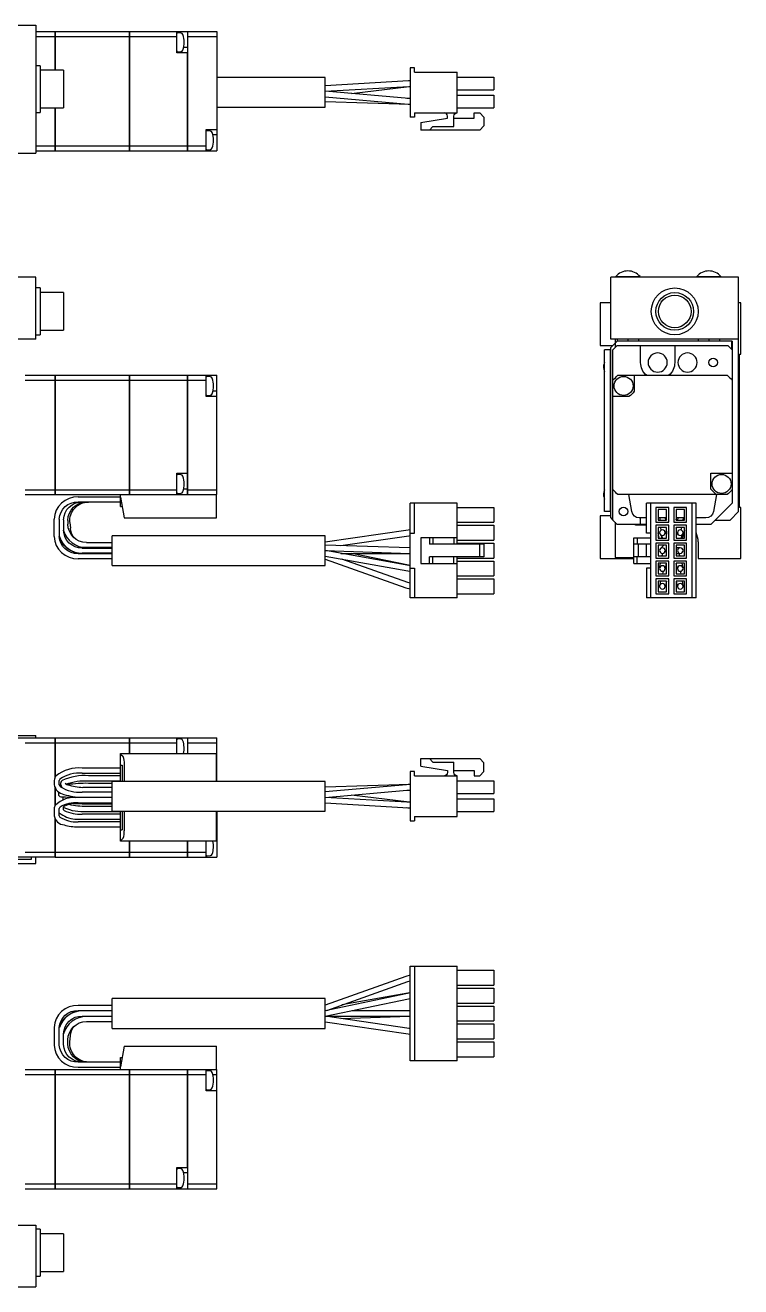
# Model space of a CAD drawing. Extents: x -1 to 426, y -8 to 308.
# Drawn here: x 258.3 to 426.3, y 11.5 to 307.7 of the extents above; entities that cross this region are included whole.
import ezdxf

# ---------------------------------------------------------------- set-up
doc = ezdxf.new("R2010")
doc.units = 0
doc.header["$LTSCALE"] = 0.5
doc.layers.add('MSM_CONTINUOUS', color=7, linetype='CONTINUOUS')

msp = doc.modelspace()

# ---------------------------------------------------------------- linework, layer by layer
at = {"layer": 'MSM_CONTINUOUS'}
for p, q in [((231.82, 307.66), (260.82, 307.66)), ((260.82, 307.66), (260.82, 277.66)), ((260.82, 306.16), (265.31, 306.16)), ((265.31, 297.09), (265.31, 306.16)), ((265.32, 306.16), (265.32, 297.09)), ((265.32, 306.16), (282.81, 306.16)), ((282.81, 278.16), (282.81, 306.16)), ((282.82, 306.15), (282.81, 306.15)), ((282.82, 306.16), (296.42, 306.16)), ((282.82, 306.16), (282.82, 278.16)), ((293.92, 301.16), (293.92, 306.16)), ((294.9, 305.83), (294.13, 305.89)), ((296.43, 306.16), (303.32, 306.16)), ((296.43, 306.16), (296.43, 278.16)), ((303.32, 306.16), (303.32, 278.16)), ((260.82, 305.01), (265.31, 305.01)), ((265.32, 305.01), (282.81, 305.01)), ((282.82, 305), (282.81, 305)), ((282.82, 305.01), (293.92, 305.01)), ((296.42, 302.41), (295.48, 302.41)), ((296.43, 305.01), (303.32, 305.01)), ((296.42, 301.16), (293.92, 301.16)), ((294.13, 301.43), (294.9, 301.5)), ((296.42, 278.16), (296.42, 301.16)), ((261.82, 298.16), (260.82, 298.16)), ((261.82, 298.16), (261.82, 287.16)), ((267.32, 297.09), (261.82, 297.09)), ((265.32, 297.23), (265.31, 297.22)), ((267.32, 297.09), (267.32, 288.24)), ((348.72, 297.66), (348.72, 286.06)), ((349.72, 297.66), (348.72, 297.66)), ((349.72, 296.66), (349.72, 297.66)), ((349.72, 296.66), (359.72, 296.66)), ((359.72, 287.06), (359.72, 296.66)), ((328.72, 295.4), (303.32, 295.4)), ((328.72, 288.4), (328.72, 295.4)), ((348.3, 294.59), (328.72, 293.46)), ((328.72, 292.16), (348.37, 293.29)), ((334.94, 291.62), (348.49, 293.28)), ((348.72, 294.61), (348.3, 294.59)), ((348.37, 293.29), (348.72, 293.31)), ((348.7, 293.3), (348.72, 293.3)), ((359.72, 295.46), (368.32, 295.46)), ((368.32, 295.46), (368.32, 292.46)), ((328.72, 290.86), (348.24, 289.15)), ((348.36, 290.45), (328.74, 292.16)), ((348.72, 290.43), (347.94, 290.48)), ((348.72, 290.42), (348.36, 290.45)), ((359.72, 292.46), (368.32, 292.46)), ((359.72, 291.26), (368.32, 291.26)), ((368.32, 291.26), (368.32, 288.26)), ((261.82, 288.24), (267.32, 288.24)), ((265.3, 287.46), (265.32, 287.44)), ((265.31, 278.16), (265.31, 288.24)), ((265.32, 288.24), (265.32, 278.16)), ((303.32, 288.4), (328.72, 288.4)), ((328.72, 289.77), (348.58, 289.12)), ((348.24, 289.15), (348.72, 289.12)), ((348.58, 289.12), (348.72, 289.11)), ((359.72, 288.26), (368.32, 288.26)), ((260.82, 287.16), (261.82, 287.16)), ((349.72, 286.06), (348.72, 286.06)), ((349.72, 287.06), (359.72, 287.06)), ((349.72, 287.06), (349.72, 286.06)), ((351.22, 284.86), (357.47, 285.86)), ((351.22, 284.86), (351.22, 283.06)), ((357.47, 285.86), (357.47, 286.31)), ((358.97, 283.86), (358.97, 286.31)), ((358.97, 285.86), (363.72, 285.86)), ((363.72, 287.06), (365.02, 287.06)), ((363.72, 285.86), (363.72, 287.06)), ((365.02, 287.06), (366.02, 286.06)), ((366.02, 286.06), (366.02, 284.06)), ((300.82, 283.16), (303.32, 283.16)), ((300.82, 278.16), (300.82, 283.16)), ((301.79, 282.83), (301.02, 282.89)), ((303.32, 281.91), (302.37, 281.91)), ((365.02, 283.06), (351.22, 283.06)), ((353.22, 283.06), (354.02, 283.86)), ((354.02, 283.86), (358.97, 283.86)), ((366.02, 284.06), (365.02, 283.06)), ((260.82, 279.32), (265.31, 279.32)), ((265.32, 279.32), (282.81, 279.32)), ((282.82, 279.32), (282.81, 279.32)), ((282.82, 279.32), (296.42, 279.32)), ((296.43, 279.32), (300.82, 279.32)), ((301.02, 278.43), (301.79, 278.5)), ((172.32, 277.66), (260.82, 277.66)), ((260.82, 278.16), (265.31, 278.16)), ((265.32, 278.16), (282.81, 278.16)), ((282.82, 278.17), (282.81, 278.17)), ((282.82, 278.16), (296.42, 278.16)), ((296.43, 278.16), (303.32, 278.16)), ((260.82, 248.48), (231.82, 248.48)), ((260.82, 233.98), (260.82, 248.48)), ((261.82, 245.98), (260.82, 245.98)), ((261.82, 245.98), (261.82, 234.98)), ((395.8, 233.98), (395.8, 248.48)), ((425.8, 248.48), (395.8, 248.48)), ((396.95, 248.64), (402.65, 248.64)), ((396.95, 248.64), (396.95, 248.48)), ((402.65, 248.48), (402.65, 248.64)), ((415.95, 248.64), (421.65, 248.64)), ((415.95, 248.64), (415.95, 248.48)), ((421.65, 248.48), (421.65, 248.64)), ((425.8, 193.48), (425.8, 248.48)), ((267.32, 244.9), (261.82, 244.9)), ((267.32, 244.9), (267.32, 236.05)), ((393.3, 242.48), (393.3, 232.48)), ((395.8, 242.48), (393.3, 242.48)), ((426.3, 242.48), (425.8, 242.48)), ((426.3, 230.48), (426.3, 242.48)), ((260.82, 233.98), (231.82, 233.98)), ((260.82, 234.98), (261.82, 234.98)), ((261.82, 236.05), (267.32, 236.05)), ((425.8, 233.98), (395.8, 233.98)), ((396.8, 233.98), (396.8, 231.98)), ((397.3, 233.98), (397.3, 233.48)), ((399.8, 233.98), (399.8, 233.48)), ((402.3, 233.98), (402.3, 233.48)), ((416.3, 233.98), (416.3, 233.48)), ((418.8, 233.98), (418.8, 233.48)), ((421.3, 233.98), (421.3, 233.48)), ((393.3, 232.48), (396.3, 232.48)), ((394.3, 193.48), (394.3, 231.48)), ((395.8, 231.48), (394.3, 231.48)), ((395.7, 193.48), (395.7, 231.48)), ((397.3, 233.48), (395.8, 231.98)), ((395.8, 191.98), (395.8, 231.98)), ((397.3, 232.48), (396.3, 231.48)), ((396.3, 224.37), (396.3, 231.48)), ((424.3, 233.48), (397.3, 233.48)), ((397.3, 232.48), (423.3, 232.48)), ((402.8, 228.48), (402.8, 232.48)), ((410.8, 232.48), (410.8, 228.48)), ((424.3, 231.48), (423.3, 232.48)), ((424.2, 231.58), (424.2, 233.48)), ((424.3, 233.48), (424.3, 224.36)), ((426, 230.48), (426.3, 230.48)), ((426, 194.48), (426, 230.48)), ((258.32, 225.48), (265.31, 225.48)), ((265.31, 197.48), (265.31, 225.48)), ((265.32, 225.48), (282.81, 225.48)), ((265.32, 225.48), (265.32, 197.48)), ((282.81, 197.48), (282.81, 225.48)), ((282.82, 225.47), (282.81, 225.47)), ((282.82, 225.48), (296.42, 225.48)), ((282.82, 225.48), (282.82, 197.48)), ((296.42, 197.48), (296.42, 225.48)), ((296.43, 225.48), (303.32, 225.48)), ((296.43, 225.48), (296.43, 197.48)), ((300.82, 220.48), (300.82, 225.48)), ((301.79, 225.14), (301.02, 225.21)), ((303.32, 197.48), (303.32, 225.48)), ((397.46, 225.48), (423.15, 225.48)), ((401.3, 225.48), (401.3, 221.73)), ((258.32, 224.32), (265.31, 224.32)), ((265.32, 224.32), (282.81, 224.32)), ((282.82, 224.32), (282.81, 224.32)), ((282.82, 224.32), (296.42, 224.32)), ((296.43, 224.32), (300.82, 224.32)), ((396.3, 198.63), (396.3, 224.32)), ((424.3, 224.32), (424.3, 198.63)), ((303.32, 220.48), (300.82, 220.48)), ((301.02, 220.75), (301.79, 220.81)), ((303.32, 221.73), (302.37, 221.73)), ((400.05, 220.48), (396.3, 220.48)), ((293.92, 202.48), (296.42, 202.48)), ((293.92, 197.48), (293.92, 202.48)), ((294.9, 202.14), (294.13, 202.21)), ((419.3, 202.48), (424.3, 202.48)), ((419.3, 198.73), (419.3, 202.48)), ((258.32, 198.63), (265.31, 198.63)), ((265.32, 198.63), (282.81, 198.63)), ((282.82, 198.63), (282.81, 198.63)), ((282.82, 198.63), (293.92, 198.63)), ((296.42, 198.73), (295.48, 198.73)), ((296.43, 198.63), (303.32, 198.63)), ((396.3, 191.48), (396.3, 198.58)), ((424.3, 198.59), (424.3, 195.48)), ((258.32, 197.48), (265.31, 197.48)), ((265.32, 197.48), (303.32, 197.48)), ((270.72, 196.93), (280.72, 196.93)), ((280.72, 195.73), (270.72, 195.73)), ((273.2, 195.73), (272.96, 195.72)), ((280.72, 194.68), (280.72, 197.48)), ((280.72, 196.88), (281.58, 191.98)), ((282.82, 197.49), (282.81, 197.49)), ((294.13, 197.75), (294.9, 197.81)), ((303.22, 191.98), (303.22, 197.48)), ((423.15, 197.48), (397.46, 197.48)), ((400.71, 193.47), (400, 197.48)), ((419.3, 190.48), (424.3, 195.48)), ((420.6, 197.48), (419.9, 193.47)), ((280.72, 194.68), (281.1, 194.68)), ((359.72, 195.43), (348.72, 195.43)), ((348.72, 173.23), (348.72, 195.43)), ((349.72, 188.43), (349.72, 195.43)), ((359.72, 185.83), (359.72, 195.43)), ((359.72, 194.48), (368.32, 194.48)), ((368.32, 194.48), (368.32, 190.98)), ((395.8, 193.48), (394.3, 193.48)), ((404.2, 188.43), (404.2, 195.43)), ((415.8, 195.43), (404.2, 195.43)), ((405.2, 173.23), (405.2, 195.43)), ((406.4, 194.48), (406.4, 190.98)), ((409.4, 194.48), (406.4, 194.48)), ((406.9, 193.98), (406.9, 191.48)), ((408.9, 193.98), (406.9, 193.98)), ((408.9, 191.48), (408.9, 193.98)), ((409.4, 190.98), (409.4, 194.48)), ((413.6, 194.48), (410.6, 194.48)), ((410.6, 194.48), (410.6, 190.98)), ((411.1, 193.98), (411.1, 191.48)), ((413.1, 193.98), (411.1, 193.98)), ((413.1, 191.48), (413.1, 193.98)), ((413.6, 190.98), (413.6, 194.48)), ((414.8, 195.43), (414.8, 173.23)), ((415.8, 173.23), (415.8, 195.43)), ((423.8, 191.48), (425.8, 193.48)), ((426.3, 194.48), (426, 194.48)), ((426.3, 182.48), (426.3, 194.48)), ((265.12, 187.63), (265.12, 191.73)), ((266.32, 191.73), (266.32, 187.63)), ((267.32, 191.57), (267.32, 189.09)), ((268.32, 191.42), (268.32, 190.54)), ((268.79, 190.96), (268.91, 189.58)), ((281.58, 191.98), (303.22, 191.98)), ((359.72, 190.98), (368.32, 190.98)), ((359.72, 190.28), (368.32, 190.28)), ((368.32, 190.28), (368.32, 186.78)), ((393.3, 192.48), (393.3, 182.48)), ((395.8, 192.48), (393.3, 192.48)), ((395.8, 191.98), (396.3, 191.48)), ((396.3, 191.48), (397.3, 190.48)), ((396.8, 190.98), (396.8, 182.68)), ((404.2, 190.48), (397.3, 190.48)), ((401.6, 190.28), (401.6, 190.48)), ((404.2, 190.28), (401.6, 190.28)), ((404.2, 191.98), (402.48, 191.98)), ((402.8, 190.48), (402.8, 191.98)), ((406.4, 190.98), (409.4, 190.98)), ((406.4, 190.28), (406.4, 186.78)), ((409.4, 190.28), (406.4, 190.28)), ((408.9, 191.98), (406.9, 191.98)), ((406.9, 191.48), (408.9, 191.48)), ((408.9, 189.78), (406.9, 189.78)), ((406.9, 189.78), (406.9, 187.28)), ((407.41, 191.48), (407.37, 191.98)), ((407.61, 189.11), (407.55, 189.78)), ((408.57, 191.98), (408.61, 191.48)), ((408.76, 189.78), (408.89, 188.15)), ((408.9, 191.6), (408.89, 191.98)), ((408.9, 187.28), (408.9, 189.78)), ((409.4, 186.78), (409.4, 190.28)), ((410.6, 190.98), (413.6, 190.98)), ((410.6, 190.28), (410.6, 186.78)), ((413.6, 190.28), (410.6, 190.28)), ((413.1, 191.98), (411.1, 191.98)), ((411.1, 191.48), (413.1, 191.48)), ((413.1, 189.78), (411.1, 189.78)), ((411.1, 189.78), (411.1, 187.28)), ((411.1, 189.59), (411.14, 189.78)), ((411.11, 191.48), (411.18, 191.98)), ((411.56, 191.98), (411.46, 191.48)), ((412.36, 189.78), (412.24, 189.16)), ((412.78, 191.98), (412.69, 191.48)), ((413.1, 187.28), (413.1, 189.78)), ((413.6, 186.78), (413.6, 190.28)), ((418.12, 191.98), (415.8, 191.98)), ((419.3, 190.48), (415.8, 190.48)), ((420.3, 191.48), (423.8, 191.48)), ((266.33, 187.63), (266.32, 187.67)), ((278.72, 180.83), (278.72, 187.83)), ((328.72, 187.83), (278.72, 187.83)), ((348.24, 189.12), (328.72, 186.29)), ((328.72, 180.83), (328.72, 187.83)), ((332.42, 185.51), (348.39, 187.83)), ((348.72, 189.17), (348.21, 189.11)), ((348.39, 187.83), (348.72, 187.86)), ((348.72, 188.43), (349.72, 188.43)), ((359.72, 187.33), (351.22, 187.33)), ((351.22, 187.33), (351.22, 181.33)), ((353.22, 187.33), (353.22, 185.83)), ((354.02, 187.33), (354.02, 185.83)), ((358.97, 187.33), (358.97, 185.83)), ((359.72, 186.78), (368.32, 186.78)), ((401.2, 181.33), (401.2, 187.33)), ((401.2, 187.33), (405.2, 187.33)), ((402, 187.33), (402, 185.83)), ((405.2, 188.43), (404.2, 188.43)), ((406.4, 186.78), (409.4, 186.78)), ((407.16, 187.28), (406.9, 188.46)), ((407.12, 187.46), (406.9, 187.97)), ((406.9, 187.28), (408.9, 187.28)), ((407.35, 188.19), (407.9, 187.28)), ((407.76, 187.28), (407.74, 187.54)), ((408.9, 188.13), (408.46, 188.86)), ((410.6, 186.78), (413.6, 186.78)), ((411.5, 188.77), (411.1, 187.77)), ((411.1, 187.28), (413.1, 187.28)), ((412.31, 187.28), (412.71, 188.29)), ((413.1, 189.06), (412.53, 187.28)), ((270.72, 183.63), (278.72, 183.63)), ((271, 185.08), (270.98, 185.09)), ((270.98, 185.09), (271, 185.08)), ((271.72, 185.03), (271, 185.08)), ((271, 185.08), (272.22, 184.93)), ((278.72, 185.03), (271.72, 185.03)), ((271.72, 184.93), (278.72, 184.93)), ((278.72, 183.73), (271.72, 183.73)), ((272.72, 186.23), (278.72, 186.23)), ((348.62, 184.98), (328.72, 185.63)), ((328.72, 184.33), (348.58, 183.68)), ((348.39, 180.85), (328.79, 184.33)), ((332.43, 183.68), (348.72, 183.68)), ((348.32, 180.88), (334.97, 183.68)), ((348.58, 183.68), (348.72, 183.68)), ((348.72, 184.98), (348.62, 184.98)), ((366.02, 185.83), (353.22, 185.83)), ((359.72, 186.08), (368.32, 186.08)), ((365.02, 182.83), (365.02, 185.83)), ((366.02, 185.83), (366.02, 182.83)), ((368.32, 186.08), (368.32, 182.58)), ((405.2, 185.83), (401.2, 185.83)), ((402.2, 185.83), (402.2, 182.83)), ((404.2, 182.83), (404.2, 185.83)), ((406.4, 186.08), (406.4, 182.58)), ((409.4, 186.08), (406.4, 186.08)), ((408.9, 185.58), (406.9, 185.58)), ((406.9, 185.58), (406.9, 183.08)), ((408.16, 185.5), (407.45, 184.79)), ((407.9, 183.68), (407.79, 183.08)), ((408.36, 183.87), (408.9, 184.41)), ((408.9, 183.08), (408.9, 185.58)), ((409.4, 182.58), (409.4, 186.08)), ((410.6, 186.08), (410.6, 182.58)), ((413.6, 186.08), (410.6, 186.08)), ((413.1, 185.58), (411.1, 185.58)), ((411.1, 185.58), (411.1, 183.08)), ((412.1, 184.98), (411.1, 184.98)), ((411.1, 183.68), (412.1, 183.68)), ((411.97, 183.08), (411.81, 183.68)), ((413.1, 183.08), (413.1, 185.58)), ((413.6, 182.58), (413.6, 186.08)), ((416.3, 186.38), (416.3, 182.48)), ((278.72, 182.43), (270.72, 182.43)), ((278.72, 180.83), (328.72, 180.83)), ((328.72, 183.02), (348.16, 179.57)), ((328.72, 182.34), (347.68, 175.61)), ((348.11, 176.83), (332.66, 182.32)), ((348.72, 180.81), (348.32, 180.88)), ((348.72, 180.8), (348.39, 180.85)), ((351.22, 181.33), (359.72, 181.33)), ((366.02, 182.83), (353.22, 182.83)), ((353.22, 181.33), (353.22, 182.83)), ((354.02, 181.33), (354.02, 182.83)), ((358.97, 181.33), (358.97, 182.83)), ((359.72, 173.23), (359.72, 182.83)), ((359.72, 182.58), (368.32, 182.58)), ((359.72, 181.88), (368.32, 181.88)), ((368.32, 181.88), (368.32, 178.38)), ((393.3, 182.48), (401.2, 182.48)), ((396.8, 182.68), (401.2, 182.68)), ((405.2, 182.83), (401.2, 182.83)), ((401.2, 181.33), (405.2, 181.33)), ((402, 181.33), (402, 182.83)), ((406.4, 182.58), (409.4, 182.58)), ((409.4, 181.88), (406.4, 181.88)), ((406.4, 181.88), (406.4, 178.38)), ((406.9, 183.08), (408.9, 183.08)), ((406.9, 181.38), (406.9, 178.88)), ((408.9, 181.38), (406.9, 181.38)), ((407.26, 180.25), (407.47, 181.38)), ((408.79, 181.38), (408.54, 180.01)), ((408.9, 178.88), (408.9, 181.38)), ((409.4, 178.38), (409.4, 181.88)), ((410.6, 182.58), (413.6, 182.58)), ((410.6, 181.88), (410.6, 178.38)), ((413.6, 181.88), (410.6, 181.88)), ((411.1, 183.08), (413.1, 183.08)), ((411.1, 181.38), (411.1, 178.88)), ((413.1, 181.38), (411.1, 181.38)), ((411.48, 179.96), (411.1, 181.32)), ((412.43, 181.38), (412.73, 180.3)), ((413.1, 178.88), (413.1, 181.38)), ((413.6, 178.38), (413.6, 181.88)), ((416.3, 182.48), (426.3, 182.48)), ((348.16, 179.57), (348.72, 179.5)), ((348.72, 180.23), (349.72, 180.23)), ((349.72, 180.23), (349.72, 173.23)), ((359.72, 178.38), (368.32, 178.38)), ((404.2, 180.23), (404.2, 173.23)), ((405.2, 180.23), (404.2, 180.23)), ((406.4, 178.38), (409.4, 178.38)), ((406.9, 178.88), (408.9, 178.88)), ((408.12, 179.52), (407.96, 178.88)), ((410.6, 178.38), (413.6, 178.38)), ((411.1, 178.88), (413.1, 178.88)), ((412.28, 178.88), (412.19, 179.48)), ((347.67, 175.61), (348.72, 175.35)), ((347.68, 175.61), (348.72, 175.35)), ((348.72, 176.67), (348.1, 176.84)), ((359.72, 177.68), (368.32, 177.68)), ((368.32, 177.68), (368.32, 174.18)), ((406.4, 177.68), (406.4, 174.18)), ((409.4, 177.68), (406.4, 177.68)), ((408.9, 177.18), (406.9, 177.18)), ((406.9, 177.18), (406.9, 174.68)), ((407.27, 176.08), (407.54, 177.18)), ((408.88, 177.18), (408.53, 175.77)), ((408.9, 174.68), (408.9, 177.18)), ((409.4, 174.18), (409.4, 177.68)), ((410.6, 177.68), (410.6, 174.18)), ((413.6, 177.68), (410.6, 177.68)), ((411.1, 177.18), (411.1, 174.68)), ((413.1, 177.18), (411.1, 177.18)), ((411.46, 175.82), (411.24, 177.18)), ((412.56, 177.18), (412.74, 176.03)), ((413.1, 174.68), (413.1, 177.18)), ((413.6, 174.18), (413.6, 177.68)), ((359.72, 173.23), (348.72, 173.23)), ((359.72, 174.18), (368.32, 174.18)), ((415.8, 173.23), (404.2, 173.23)), ((406.4, 174.18), (409.4, 174.18)), ((406.9, 174.68), (408.9, 174.68)), ((410.6, 174.18), (413.6, 174.18)), ((411.1, 174.68), (413.1, 174.68)), ((172.32, 140.88), (260.82, 140.88)), ((252.32, 140.38), (265.31, 140.38)), ((258.32, 139.23), (265.31, 139.23)), ((260.82, 140.38), (260.82, 140.88)), ((265.31, 131.09), (265.31, 140.38)), ((265.32, 140.38), (282.81, 140.38)), ((265.32, 140.38), (265.32, 131.11)), ((265.32, 139.23), (282.81, 139.23)), ((282.81, 136.68), (282.81, 140.38)), ((282.82, 140.37), (282.81, 140.37)), ((282.82, 139.23), (282.81, 139.23)), ((282.82, 140.38), (282.82, 136.68)), ((282.82, 140.38), (296.42, 140.38)), ((282.82, 139.23), (293.92, 139.23)), ((293.92, 136.68), (293.92, 140.38)), ((294.9, 140.04), (294.13, 140.11)), ((296.43, 140.38), (296.43, 136.68)), ((296.43, 140.38), (303.32, 140.38)), ((296.43, 139.23), (303.32, 139.23)), ((303.32, 130.15), (303.32, 140.38)), ((280.72, 136.68), (303.22, 136.68)), ((280.72, 130.15), (280.72, 136.68)), ((280.72, 136.57), (281.32, 135.97)), ((303.22, 130.15), (303.22, 136.68)), ((280.72, 133.28), (271.72, 133.28)), ((280.72, 133.98), (281.1, 133.98)), ((281.1, 133.98), (281.1, 130.15)), ((281.58, 134.2), (281.58, 130.15)), ((351.22, 135.48), (365.02, 135.48)), ((351.22, 133.68), (351.22, 135.48)), ((351.22, 133.68), (357.47, 132.68)), ((353.22, 135.48), (354.02, 134.68)), ((354.02, 134.68), (358.97, 134.68)), ((358.97, 132.23), (358.97, 134.68)), ((366.02, 134.48), (365.02, 135.48)), ((366.02, 132.48), (366.02, 134.48)), ((265.12, 130.33), (265.12, 129.38)), ((266.32, 129.36), (266.32, 130.33)), ((271.72, 132.08), (280.72, 132.08)), ((280.72, 131.48), (273.2, 131.48)), ((348.72, 132.48), (348.72, 120.88)), ((349.72, 132.48), (348.72, 132.48)), ((349.72, 131.48), (349.72, 132.48)), ((349.72, 131.48), (359.72, 131.48)), ((357.47, 132.68), (357.47, 132.23)), ((358.97, 132.68), (363.72, 132.68)), ((359.72, 121.88), (359.72, 131.48)), ((363.72, 132.68), (363.72, 131.48)), ((363.72, 131.48), (365.02, 131.48)), ((365.02, 131.48), (366.02, 132.48)), ((265.31, 124.48), (265.31, 128.73)), ((265.32, 128.7), (265.32, 124.5)), ((266.15, 127.37), (266.12, 127.17)), ((266.27, 127.55), (266.15, 127.37)), ((266.64, 129.34), (266.65, 129.3)), ((266.65, 129.3), (266.72, 129.1)), ((267.84, 129.55), (267.78, 129.71)), ((278.72, 127.63), (271.72, 127.63)), ((278.72, 129.68), (273.17, 129.68)), ((273.2, 130.28), (280.72, 130.28)), ((273.3, 128.73), (273.25, 128.73)), ((278.72, 128.73), (273.27, 128.73)), ((278.72, 123.15), (278.72, 130.15)), ((328.72, 130.15), (278.72, 130.15)), ((328.72, 123.15), (328.72, 130.15)), ((348.58, 129.43), (328.72, 128.78)), ((347.83, 129.36), (328.72, 127.68)), ((328.74, 126.38), (347.94, 128.06)), ((348.72, 129.41), (347.83, 129.36)), ((347.94, 128.06), (348.72, 128.11)), ((348.72, 129.43), (348.25, 129.42)), ((348.72, 129.43), (348.58, 129.43)), ((359.72, 130.28), (368.32, 130.28)), ((368.32, 130.28), (368.32, 127.28)), ((267.12, 126.51), (267.12, 126.46)), ((267.12, 126.46), (267.12, 126.05)), ((267.12, 126.05), (267.12, 126.02)), ((267.12, 126.02), (267.17, 125.79)), ((269.66, 124.95), (271.72, 124.88)), ((278.72, 126.33), (270.72, 126.33)), ((270.72, 125.13), (278.72, 125.13)), ((271.72, 126.43), (278.72, 126.43)), ((271.72, 124.88), (278.72, 124.88)), ((347.93, 125.28), (328.72, 126.38)), ((328.72, 125.08), (348.3, 123.95)), ((348.49, 125.26), (334.94, 126.92)), ((348.72, 125.24), (347.93, 125.28)), ((359.72, 127.28), (368.32, 127.28)), ((359.72, 126.08), (368.32, 126.08)), ((368.32, 126.08), (368.32, 123.08)), ((265.12, 123.78), (265.12, 122.04)), ((265.31, 112.38), (265.31, 121.43)), ((266.32, 122.04), (266.32, 123.78)), ((267.32, 123.44), (267.32, 124.17)), ((280.72, 122.48), (271.72, 122.48)), ((278.72, 124.28), (272.72, 124.28)), ((272.72, 123.08), (280.72, 123.08)), ((278.72, 123.15), (328.72, 123.15)), ((280.72, 116.08), (280.72, 123.15)), ((281.1, 123.15), (281.1, 118.78)), ((281.58, 123.15), (281.58, 118.56)), ((303.22, 116.08), (303.22, 123.15)), ((303.32, 123.15), (303.32, 112.38)), ((347.86, 123.98), (348.72, 123.94)), ((348.15, 123.96), (348.72, 123.94)), ((348.3, 123.95), (348.72, 123.94)), ((349.72, 121.88), (359.72, 121.88)), ((349.72, 121.88), (349.72, 120.88)), ((359.72, 123.08), (368.32, 123.08)), ((265.32, 121.41), (265.32, 112.38)), ((280.72, 120.68), (270.72, 120.68)), ((270.72, 119.48), (280.72, 119.48)), ((271.72, 121.28), (280.72, 121.28)), ((280.72, 118.78), (281.1, 118.78)), ((348.72, 120.88), (349.72, 120.88)), ((281.32, 116.79), (280.72, 116.19)), ((303.22, 116.08), (280.72, 116.08)), ((282.81, 112.38), (282.81, 116.08)), ((282.82, 116.08), (282.82, 112.38)), ((296.42, 112.38), (296.42, 116.08)), ((296.43, 116.08), (296.43, 112.38)), ((300.82, 112.38), (300.82, 116.08)), ((303.22, 116.13), (303.32, 116.13)), ((258.32, 113.54), (265.31, 113.54)), ((265.32, 113.54), (282.81, 113.54)), ((282.82, 113.54), (282.81, 113.54)), ((282.82, 113.54), (296.42, 113.54)), ((296.43, 113.54), (300.82, 113.54)), ((301.02, 112.65), (301.79, 112.72)), ((231.82, 110.88), (260.82, 110.88)), ((232.82, 111.88), (259.82, 111.88)), ((265.31, 112.38), (252.32, 112.38)), ((259.82, 111.88), (259.82, 112.38)), ((260.82, 110.88), (260.82, 112.38)), ((265.32, 112.38), (282.81, 112.38)), ((282.82, 112.39), (282.81, 112.39)), ((282.82, 112.38), (296.42, 112.38)), ((296.43, 112.38), (303.32, 112.38)), ((348.72, 86.75), (359.72, 86.75)), ((348.72, 64.55), (348.72, 86.75)), ((349.72, 86.75), (349.72, 64.55)), ((359.72, 64.55), (359.72, 86.75)), ((347.68, 84.37), (328.72, 77.64)), ((329.09, 76.39), (348.11, 83.15)), ((348.72, 84.63), (347.68, 84.37)), ((348.1, 83.14), (348.72, 83.31)), ((348.11, 83.15), (348.72, 83.31)), ((359.72, 85.8), (368.32, 85.8)), ((368.32, 85.8), (368.32, 82.3)), ((348.06, 80.38), (328.72, 76.31)), ((348.16, 80.41), (332.66, 77.66)), ((348.72, 80.48), (348.06, 80.38)), ((348.72, 80.48), (348.16, 80.41)), ((359.72, 82.3), (368.32, 82.3)), ((359.72, 81.6), (368.32, 81.6)), ((368.32, 81.6), (368.32, 78.1)), ((278.72, 77.55), (270.72, 77.55)), ((278.72, 72.15), (278.72, 79.15)), ((328.72, 79.15), (278.72, 79.15)), ((328.72, 72.15), (328.72, 79.15)), ((328.77, 75), (348.32, 79.1)), ((348.32, 79.1), (348.72, 79.17)), ((359.72, 78.1), (368.32, 78.1)), ((359.72, 77.4), (368.32, 77.4)), ((368.32, 77.4), (368.32, 73.9)), ((270.72, 76.35), (278.72, 76.35)), ((271, 74.9), (270.98, 74.89)), ((270.98, 74.89), (271, 74.9)), ((271, 74.9), (272.22, 75.05)), ((271.72, 74.95), (271, 74.9)), ((278.72, 76.25), (271.72, 76.25)), ((271.72, 75.05), (278.72, 75.05)), ((278.72, 74.95), (271.72, 74.95)), ((348.43, 72.15), (328.72, 75.01)), ((328.78, 75), (348.72, 75)), ((332.42, 74.47), (348.62, 75)), ((348.72, 76.3), (334.97, 76.3)), ((265.12, 72.35), (265.12, 68.25)), ((266.32, 68.25), (266.32, 72.35)), ((266.33, 72.35), (266.32, 72.31)), ((272.72, 73.75), (278.72, 73.75)), ((278.72, 72.15), (328.72, 72.15)), ((328.72, 73.69), (348.24, 70.86)), ((348.72, 72.12), (348.39, 72.15)), ((348.72, 72.12), (348.43, 72.15)), ((359.72, 73.9), (368.32, 73.9)), ((359.72, 73.2), (368.32, 73.2)), ((368.32, 73.2), (368.32, 69.7)), ((267.32, 68.41), (267.32, 70.89)), ((268.32, 68.56), (268.32, 69.44)), ((268.79, 69.02), (268.91, 70.4)), ((348.24, 70.86), (348.72, 70.81)), ((359.72, 69.7), (368.32, 69.7)), ((359.72, 69), (368.32, 69)), ((368.32, 69), (368.32, 65.5)), ((281.58, 68), (280.72, 63.1)), ((280.72, 62.5), (280.72, 65.3)), ((280.72, 65.3), (281.1, 65.3)), ((281.58, 68), (303.22, 68)), ((303.22, 62.5), (303.22, 68)), ((359.72, 65.5), (368.32, 65.5)), ((258.32, 62.5), (265.31, 62.5)), ((265.31, 34.5), (265.31, 62.5)), ((265.32, 62.5), (296.42, 62.5)), ((265.32, 62.5), (265.32, 34.5)), ((280.72, 64.25), (270.72, 64.25)), ((270.72, 63.05), (280.72, 63.05)), ((273.2, 64.25), (272.96, 64.26)), ((282.81, 34.5), (282.81, 62.5)), ((282.82, 62.49), (282.81, 62.49)), ((282.82, 62.5), (282.82, 34.5)), ((296.42, 39.5), (296.42, 62.5)), ((296.43, 62.5), (303.32, 62.5)), ((296.43, 62.5), (296.43, 34.5)), ((300.82, 57.5), (300.82, 62.5)), ((301.79, 62.16), (301.02, 62.23)), ((303.32, 34.5), (303.32, 62.5)), ((359.72, 64.55), (348.72, 64.55)), ((258.32, 61.35), (265.31, 61.35)), ((265.32, 61.35), (282.81, 61.35)), ((282.82, 61.34), (282.81, 61.34)), ((282.82, 61.35), (296.42, 61.35)), ((296.43, 61.35), (300.82, 61.35)), ((303.32, 61.25), (302.37, 61.25)), ((303.32, 57.5), (300.82, 57.5)), ((301.02, 57.77), (301.79, 57.84)), ((293.92, 39.5), (296.42, 39.5)), ((293.92, 34.5), (293.92, 39.5)), ((294.9, 39.16), (294.13, 39.23)), ((258.32, 35.66), (265.31, 35.66)), ((265.32, 35.66), (282.81, 35.66)), ((282.82, 35.67), (282.81, 35.67)), ((282.82, 35.66), (293.92, 35.66)), ((296.42, 38.25), (295.48, 38.25)), ((296.42, 38.25), (296.42, 34.51)), ((296.43, 35.66), (303.32, 35.66)), ((258.32, 34.5), (265.31, 34.5)), ((265.32, 34.5), (282.81, 34.5)), ((282.82, 34.51), (282.81, 34.51)), ((282.82, 34.5), (296.42, 34.5)), ((294.13, 34.77), (294.9, 34.84)), ((296.43, 34.5), (303.32, 34.5)), ((231.82, 26), (260.82, 26)), ((260.82, 26), (260.82, 11.5)), ((261.82, 25), (260.82, 25)), ((261.82, 25), (261.82, 14)), ((267.32, 23.93), (261.82, 23.93)), ((267.32, 23.93), (267.32, 15.08)), ((261.82, 15.08), (267.32, 15.08)), ((260.82, 14), (261.82, 14)), ((231.82, 11.5), (260.82, 11.5))]:
    msp.add_line(p, q, dxfattribs=at)
for centre, radius in [((410.8, 240.48), 5.5), ((410.8, 240.48), 4.42), ((410.8, 240.48), 3.82), ((419.8, 228.48), 1.01), ((398.8, 222.98), 2.23), ((421.8, 199.98), 2.23), ((398.8, 193.48), 1.01)]:
    msp.add_circle(centre, radius, dxfattribs=at)
at = {"layer": 'MSM_CONTINUOUS', "extrusion": (0, 0, -1)}
for centre, radius in [((-406.8, 228.48), 2.25), ((-413.8, 228.48), 2.25), ((-407.9, 188.53), 0.65), ((-412.1, 188.53), 0.65), ((-407.9, 184.33), 0.65), ((-412.1, 184.33), 0.65), ((-407.9, 180.13), 0.65), ((-412.1, 180.13), 0.65), ((-407.9, 175.93), 0.65), ((-412.1, 175.93), 0.65)]:
    msp.add_circle(centre, radius, dxfattribs=at)
at = {"layer": 'MSM_CONTINUOUS'}
for centre, radius, start, end in [((294.12, 305.7), 0.2, 85, 180), ((294.86, 305.33), 0.5, 17.6292, 85), ((289.62, 303.66), 6, 342.3708, 17.6292), ((294.12, 301.63), 0.2, 180, 275), ((294.86, 302), 0.5, 275, 342.3708), ((356.72, 286.31), 0.75, 0, 90), ((301.01, 282.7), 0.2, 85, 161.8051), ((301.75, 282.33), 0.5, 17.6292, 85), ((296.51, 280.66), 6, 342.3708, 17.6292), ((301.01, 278.63), 0.2, 198.1949, 275), ((301.75, 279), 0.5, 275, 342.3708), ((399.8, 246.28), 3.7, 90, 140.3692), ((399.8, 246.28), 3.7, 39.6308, 90), ((418.8, 246.28), 3.7, 90, 140.3692), ((418.8, 246.28), 3.7, 39.6308, 90), ((397.1, 227.49), 3, 159.0034, 180.1444), ((301.01, 225.01), 0.2, 85, 161.8051), ((301.75, 224.64), 0.5, 17.6292, 85), ((397.1, 227.47), 3, 180, 201.04), ((296.51, 222.98), 6, 342.3708, 17.6292), ((301.01, 220.95), 0.2, 198.1949, 275), ((301.75, 221.31), 0.5, 275, 342.3708), ((294.12, 202.01), 0.2, 85, 180), ((294.86, 201.64), 0.5, 17.6292, 85), ((289.62, 199.98), 6, 342.3708, 17.6292), ((397.1, 197.49), 3, 159.0034, 180.1444), ((270.52, 191.52), 5.41, 87.9657, 177.8137), ((294.12, 197.95), 0.2, 180, 275), ((294.86, 198.31), 0.5, 275, 342.3708), ((397.1, 197.47), 3, 180, 201.04), ((270.52, 187.83), 5.41, 182.1273, 272.0933), ((271.64, 189.3), 5.57, 197.3809, 270.7723), ((272.69, 190.62), 5.59, 195.9654, 270.2921), ((411.3, 186.38), 5, 0, 25.8857), ((294.12, 139.91), 0.2, 85, 180), ((294.86, 139.55), 0.5, 17.6292, 85), ((289.62, 137.88), 6, 348.463, 17.6291), ((270.96, 124.57), 8.74, 85.0197, 128.3235), ((277.08, 134.44), 4.51, 356.9565, 19.8759), ((266.84, 130.3), 1.72, 139.0024, 178.8954), ((266.93, 130.26), 0.622, 138.9031, 173.0608), ((270.97, 124.39), 7.72, 84.4381, 125.6687), ((267.58, 129.59), 0.978, 128.7039, 194.8652), ((272.27, 118.78), 12.73, 85.8454, 114.6186), ((267.83, 129.82), 2.75, 189.2724, 261.0568), ((267.18, 129.57), 0.889, 193.8661, 231.118), ((271.13, 136.26), 8.65, 238.5524, 273.8561), ((267.84, 129.55), 1.21, 201.8456, 229.7784), ((268.36, 130.21), 0.846, 231.4689, 266.9127), ((272.43, 102.82), 26.87, 88.4238, 98.8516), ((272.53, 142.48), 13.77, 252.1759, 267.1972), ((272.53, 142.48), 13.77, 272.9984, 272.9996), ((266.57, 123.77), 1.45, 149.5973, 179.5942), ((269.87, 119.95), 6.43, 82.4193, 135.037), ((266.74, 127.15), 0.622, 178.1145, 264.9417), ((270.24, 118.02), 7.13, 86.1621, 121.44), ((270.44, 196.41), 69.98, 266.9256, 270.5083), ((271.52, 139.36), 12.93, 251.4264, 270.8555), ((272.42, 111.08), 14.15, 96.6571, 110.3054), ((267.67, 122.51), 2.6, 190.5511, 265.471), ((266.79, 123.7), 0.476, 123.7324, 171.3862), ((270.78, 128.48), 7.25, 231.9863, 263.6299), ((266.82, 122.14), 0.517, 191.8582, 224.7596), ((270.21, 127.52), 6.86, 236.8577, 274.2662), ((267.85, 123.76), 0.679, 120.1743, 142.5013), ((267.54, 124.23), 0.266, 210.6087, 235.589), ((268.24, 124.27), 1.25, 222.2163, 230.9064), ((271.88, 134.01), 10.96, 245.8666, 274.385), ((271.19, 131.18), 8.72, 244.6207, 273.4586), ((270.6, 130.87), 11.39, 254.0263, 270.5737), ((270.84, 129.69), 8.45, 264.0847, 275.9153), ((276.94, 118.34), 4.64, 340.4546, 2.713), ((296.51, 114.88), 6, 342.3708, 11.5369), ((301.01, 112.85), 0.2, 198.1949, 275), ((301.75, 113.21), 0.5, 275, 342.3708), ((270.52, 72.15), 5.41, 87.9067, 177.8727), ((271.64, 70.68), 5.57, 89.2277, 162.6191), ((272.69, 69.36), 5.59, 89.7079, 164.0346), ((270.52, 68.46), 5.41, 182.1863, 272.0343), ((301.01, 62.03), 0.2, 85, 161.8051), ((301.75, 61.67), 0.5, 17.6292, 85), ((296.51, 60), 6, 342.3708, 17.6292), ((301.01, 57.97), 0.2, 198.1949, 275), ((301.75, 58.33), 0.5, 275, 342.3708), ((294.12, 39.03), 0.2, 85, 180), ((294.86, 38.67), 0.5, 17.6292, 85), ((289.62, 37), 6, 342.3708, 17.6292), ((294.12, 34.97), 0.2, 180, 275), ((294.86, 35.33), 0.5, 275, 342.3708)]:
    msp.add_arc(centre, radius, start, end, dxfattribs=at)
at = {"layer": 'MSM_CONTINUOUS', "extrusion": (0, 0, -1)}
for centre, radius, start, end in [((-359.72, 286.31), 0.75, 0, 90), ((-406.8, 228.48), 4, 311.4096, 0), ((-406.8, 228.48), 4, 180, 228.5904), ((-410.3, 211.48), 19, 42.5374, 47.4636), ((-410.3, 211.48), 19, 132.5364, 137.4636), ((-387.26, 234.52), 19, 222.3336, 227.6664), ((-410.3, 211.48), 19, 312.5374, 317.4626), ((-433.35, 211.52), 19, 312.3336, 317.6664), ((-410.3, 211.48), 19, 222.5364, 227.4626), ((-270.53, 191.52), 4.22, 2.8542, 92.5704), ((-271.6, 191.44), 4.29, 1.642, 91.5567), ((-272.67, 191.37), 4.36, 0.5892, 90.5857), ((-273.16, 191.34), 4.39, 355.0821, 90.1308), ((-402.48, 193.78), 1.8, 270, 350), ((-418.12, 193.78), 1.8, 190, 270), ((-272.67, 190.59), 4.36, 269.4314, 359.3937), ((-273.27, 189.96), 4.37, 322.9581, 354.9542), ((-406.8, 194.48), 3.5, 233.1642, 238.9973), ((-270.53, 187.85), 4.22, 267.5064, 357.069), ((-271.61, 189.08), 5.45, 271.1091, 336.0046), ((-271.6, 189.22), 4.29, 268.4892, 358.3121), ((-272.43, 116.52), 13.78, 70.6907, 93.2092), ((-356.72, 132.23), 0.75, 180, 270), ((-359.72, 132.23), 0.75, 270, 0), ((-272.51, 154), 25.29, 268.3223, 271.4809), ((-272.29, 140.07), 15.8, 268.4424, 283.4128), ((-271.24, 112.94), 13.5, 84.8625, 92.0051), ((-349.02, 129.58), 4.35, 274.0193, 276.9792), ((-270.53, 72.13), 4.22, 2.931, 92.4936), ((-271.61, 70.9), 5.45, 23.9954, 88.8909), ((-271.6, 70.76), 4.29, 1.6879, 91.5108), ((-272.67, 69.39), 4.36, 0.6063, 90.5686), ((-273.27, 70.02), 4.37, 5.0458, 37.0419), ((-270.53, 68.46), 4.22, 267.4296, 357.1458), ((-271.6, 68.53), 4.29, 268.4433, 358.358), ((-272.67, 68.61), 4.36, 269.4143, 359.4108), ((-273.16, 68.64), 4.39, 269.8692, 4.9179)]:
    msp.add_arc(centre, radius, start, end, dxfattribs=at)

doc.saveas('drawing.dxf')
